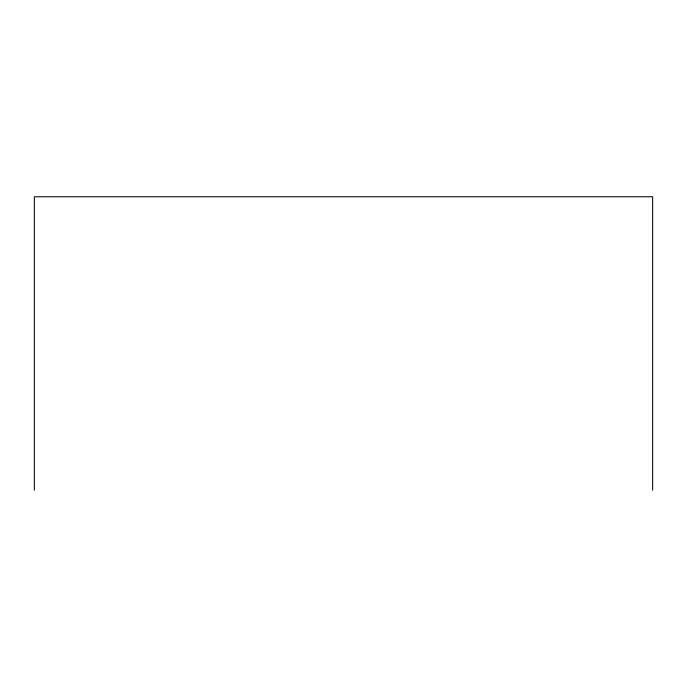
<?xml version="1.0" encoding="UTF-8"?>
<svg xmlns="http://www.w3.org/2000/svg" width="687" height="687" viewBox="0 0 687 687"><rect width="100%" height="100%" fill="white"/><g stroke="black" fill="none" stroke-linecap="round" stroke-linejoin="round"><path stroke-width="1.03" d="M652.65 490.235L652.65 196.765L34.35 196.765L34.35 490.235"/></g></svg>
